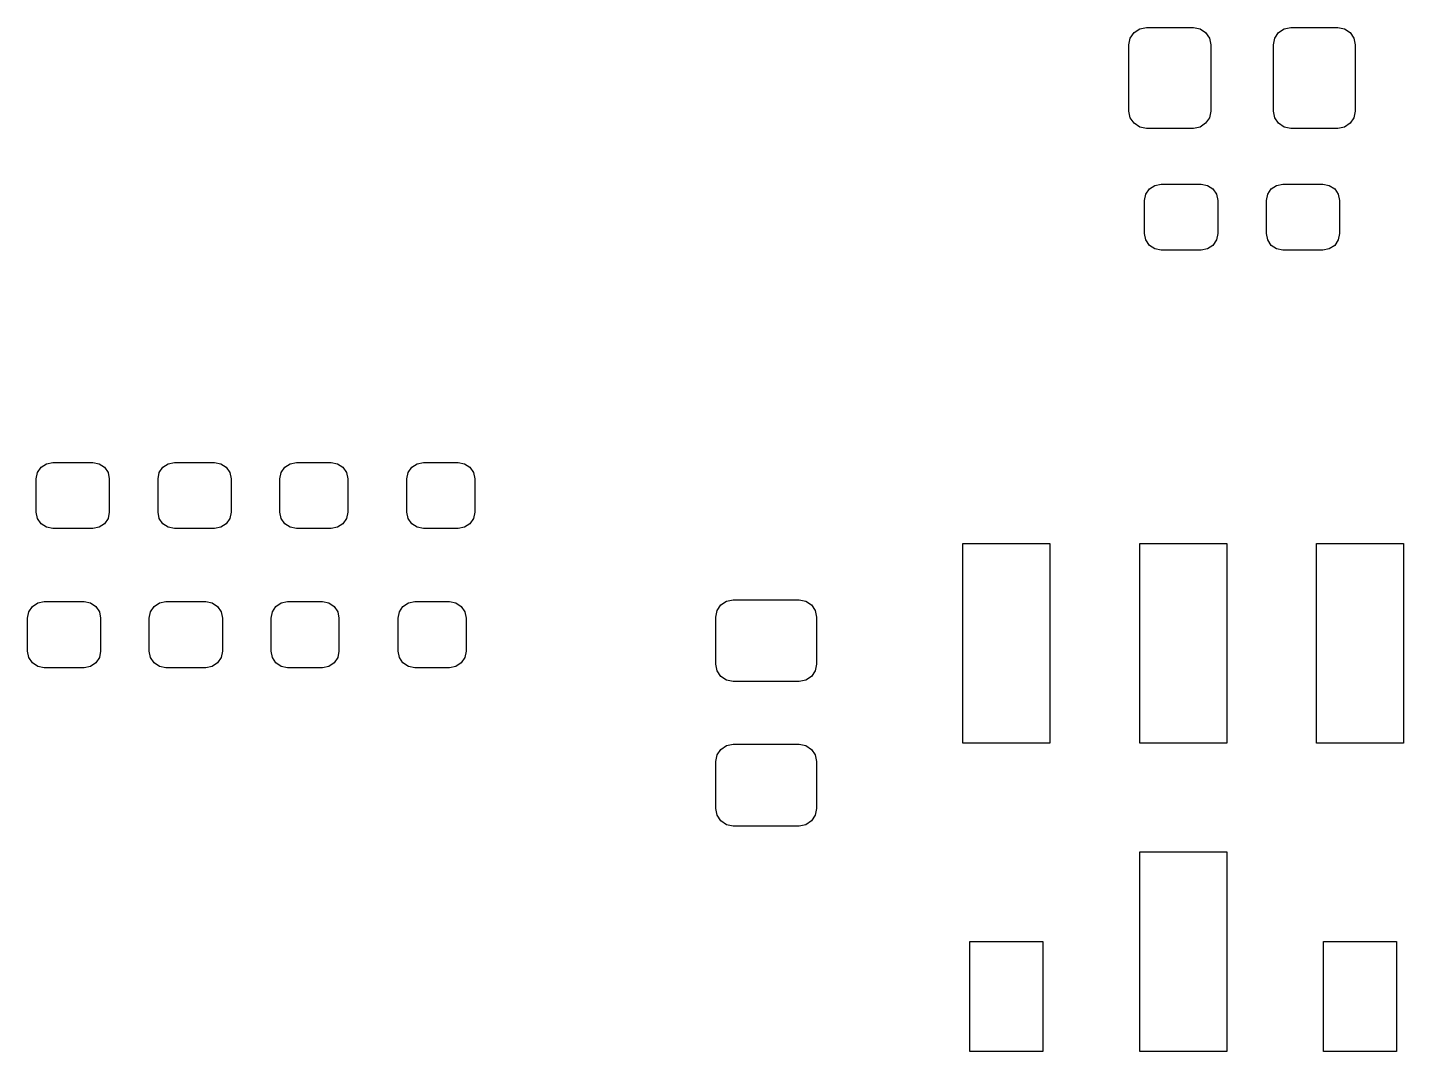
# Model space of a CAD drawing. Extents: x 13.1 to 57.6, y -58.7 to -24.8.
# Drawn here: x 13.14 to 32.91, y -55.58 to -40.86 of the extents above; entities that cross this region are included whole.
import ezdxf

# ---------------------------------------------------------------- set-up
doc = ezdxf.new("R2010")
doc.units = 0
doc.layers.add('BLACK', color=7, linetype='CONTINUOUS')

msp = doc.modelspace()

# ---------------------------------------------------------------- linework, layer by layer
at = {"layer": 'BLACK', "linetype": 'CONTINUOUS'}
for p, q in [((29.035723, -40.935723), (29.116829, -40.88153)), ((29.116829, -40.88153), (29.2125, -40.8625)), ((29.2125, -40.8625), (29.8875, -40.8625)), ((29.8875, -40.8625), (29.983171, -40.88153)), ((29.983171, -40.88153), (30.064277, -40.935723)), ((31.110723, -40.935723), (31.191829, -40.88153)), ((31.191829, -40.88153), (31.2875, -40.8625)), ((31.2875, -40.8625), (31.9625, -40.8625)), ((31.9625, -40.8625), (32.058171, -40.88153)), ((32.058171, -40.88153), (32.139277, -40.935723)), ((28.9625, -41.1125), (28.98153, -41.016829)), ((28.9625, -42.0625), (28.9625, -41.1125)), ((28.98153, -41.016829), (29.035723, -40.935723)), ((30.064277, -40.935723), (30.11847, -41.016829)), ((30.11847, -41.016829), (30.1375, -41.1125)), ((30.1375, -41.1125), (30.1375, -42.0625)), ((31.0375, -41.1125), (31.05653, -41.016829)), ((31.0375, -42.0625), (31.0375, -41.1125)), ((31.05653, -41.016829), (31.110723, -40.935723)), ((32.139277, -40.935723), (32.19347, -41.016829)), ((32.19347, -41.016829), (32.2125, -41.1125)), ((32.2125, -41.1125), (32.2125, -42.0625)), ((28.98153, -42.158171), (28.9625, -42.0625)), ((30.1375, -42.0625), (30.11847, -42.158171)), ((31.05653, -42.158171), (31.0375, -42.0625)), ((32.2125, -42.0625), (32.19347, -42.158171)), ((29.035723, -42.239277), (28.98153, -42.158171)), ((29.116829, -42.29347), (29.035723, -42.239277)), ((29.2125, -42.3125), (29.116829, -42.29347)), ((29.983171, -42.29347), (29.8875, -42.3125)), ((30.064277, -42.239277), (29.983171, -42.29347)), ((30.11847, -42.158171), (30.064277, -42.239277)), ((31.110723, -42.239277), (31.05653, -42.158171)), ((31.191829, -42.29347), (31.110723, -42.239277)), ((31.2875, -42.3125), (31.191829, -42.29347)), ((32.058171, -42.29347), (31.9625, -42.3125)), ((32.139277, -42.239277), (32.058171, -42.29347)), ((32.19347, -42.158171), (32.139277, -42.239277)), ((29.8875, -42.3125), (29.2125, -42.3125)), ((31.9625, -42.3125), (31.2875, -42.3125)), ((29.1875, -43.35), (29.205579, -43.259113)), ((29.205579, -43.259113), (29.257062, -43.182062)), ((29.257062, -43.182062), (29.334113, -43.130579)), ((29.334113, -43.130579), (29.425, -43.1125)), ((29.425, -43.1125), (30, -43.1125)), ((30, -43.1125), (30.090887, -43.130579)), ((30.090887, -43.130579), (30.167938, -43.182062)), ((30.167938, -43.182062), (30.219421, -43.259113)), ((30.219421, -43.259113), (30.2375, -43.35)), ((30.9375, -43.35), (30.955579, -43.259113)), ((30.955579, -43.259113), (31.007062, -43.182062)), ((31.007062, -43.182062), (31.084113, -43.130579)), ((31.084113, -43.130579), (31.175, -43.1125)), ((31.175, -43.1125), (31.75, -43.1125)), ((31.75, -43.1125), (31.840887, -43.130579)), ((31.840887, -43.130579), (31.917938, -43.182062)), ((31.917938, -43.182062), (31.969421, -43.259113)), ((31.969421, -43.259113), (31.9875, -43.35)), ((29.1875, -43.825), (29.1875, -43.35)), ((30.2375, -43.35), (30.2375, -43.825)), ((30.9375, -43.825), (30.9375, -43.35)), ((31.9875, -43.35), (31.9875, -43.825)), ((29.205579, -43.915887), (29.1875, -43.825)), ((30.2375, -43.825), (30.219421, -43.915887)), ((30.955579, -43.915887), (30.9375, -43.825)), ((31.9875, -43.825), (31.969421, -43.915887)), ((29.257062, -43.992938), (29.205579, -43.915887)), ((29.334113, -44.044421), (29.257062, -43.992938)), ((29.425, -44.0625), (29.334113, -44.044421)), ((30, -44.0625), (29.425, -44.0625)), ((30.090887, -44.044421), (30, -44.0625)), ((30.167938, -43.992938), (30.090887, -44.044421)), ((30.219421, -43.915887), (30.167938, -43.992938)), ((31.007062, -43.992938), (30.955579, -43.915887)), ((31.084113, -44.044421), (31.007062, -43.992938)), ((31.175, -44.0625), (31.084113, -44.044421)), ((31.75, -44.0625), (31.175, -44.0625)), ((31.840887, -44.044421), (31.75, -44.0625)), ((31.917938, -43.992938), (31.840887, -44.044421)), ((31.969421, -43.915887), (31.917938, -43.992938)), ((13.280579, -47.259113), (13.332062, -47.182062)), ((13.332062, -47.182062), (13.409113, -47.130579)), ((13.409113, -47.130579), (13.5, -47.1125)), ((13.5, -47.1125), (14.075, -47.1125)), ((14.075, -47.1125), (14.165887, -47.130579)), ((14.165887, -47.130579), (14.242938, -47.182062)), ((14.242938, -47.182062), (14.294421, -47.259113)), ((15.030579, -47.259113), (15.082062, -47.182062)), ((15.082062, -47.182062), (15.159113, -47.130579)), ((15.159113, -47.130579), (15.25, -47.1125)), ((15.25, -47.1125), (15.825, -47.1125)), ((15.825, -47.1125), (15.915887, -47.130579)), ((15.915887, -47.130579), (15.992938, -47.182062)), ((15.992938, -47.182062), (16.044421, -47.259113)), ((16.780579, -47.259113), (16.832062, -47.182062)), ((16.832062, -47.182062), (16.909113, -47.130579)), ((16.909113, -47.130579), (17, -47.1125)), ((17, -47.1125), (17.5, -47.1125)), ((17.5, -47.1125), (17.590887, -47.130579)), ((17.590887, -47.130579), (17.667938, -47.182062)), ((17.667938, -47.182062), (17.719421, -47.259113)), ((18.605579, -47.259113), (18.657062, -47.182062)), ((18.657062, -47.182062), (18.734113, -47.130579)), ((18.734113, -47.130579), (18.825, -47.1125)), ((18.825, -47.1125), (19.325, -47.1125)), ((19.325, -47.1125), (19.415887, -47.130579)), ((19.415887, -47.130579), (19.492938, -47.182062)), ((19.492938, -47.182062), (19.544421, -47.259113)), ((13.2625, -47.35), (13.280579, -47.259113)), ((13.2625, -47.825), (13.2625, -47.35)), ((14.294421, -47.259113), (14.3125, -47.35)), ((14.3125, -47.35), (14.3125, -47.825)), ((15.0125, -47.35), (15.030579, -47.259113)), ((15.0125, -47.825), (15.0125, -47.35)), ((16.044421, -47.259113), (16.0625, -47.35)), ((16.0625, -47.35), (16.0625, -47.825)), ((16.7625, -47.35), (16.780579, -47.259113)), ((16.7625, -47.825), (16.7625, -47.35)), ((17.719421, -47.259113), (17.7375, -47.35)), ((17.7375, -47.35), (17.7375, -47.825)), ((18.5875, -47.35), (18.605579, -47.259113)), ((18.5875, -47.825), (18.5875, -47.35)), ((19.544421, -47.259113), (19.5625, -47.35)), ((19.5625, -47.35), (19.5625, -47.825)), ((13.280579, -47.915887), (13.2625, -47.825)), ((14.3125, -47.825), (14.294421, -47.915887)), ((15.030579, -47.915887), (15.0125, -47.825)), ((16.0625, -47.825), (16.044421, -47.915887)), ((16.780579, -47.915887), (16.7625, -47.825)), ((17.7375, -47.825), (17.719421, -47.915887)), ((18.605579, -47.915887), (18.5875, -47.825)), ((19.5625, -47.825), (19.544421, -47.915887)), ((13.332062, -47.992938), (13.280579, -47.915887)), ((13.409113, -48.044421), (13.332062, -47.992938)), ((14.242938, -47.992938), (14.165887, -48.044421)), ((14.294421, -47.915887), (14.242938, -47.992938)), ((15.082062, -47.992938), (15.030579, -47.915887)), ((15.159113, -48.044421), (15.082062, -47.992938)), ((15.992938, -47.992938), (15.915887, -48.044421)), ((16.044421, -47.915887), (15.992938, -47.992938)), ((16.832062, -47.992938), (16.780579, -47.915887)), ((16.909113, -48.044421), (16.832062, -47.992938)), ((17.667938, -47.992938), (17.590887, -48.044421)), ((17.719421, -47.915887), (17.667938, -47.992938)), ((18.657062, -47.992938), (18.605579, -47.915887)), ((18.734113, -48.044421), (18.657062, -47.992938)), ((19.492938, -47.992938), (19.415887, -48.044421)), ((19.544421, -47.915887), (19.492938, -47.992938)), ((13.5, -48.0625), (13.409113, -48.044421)), ((14.075, -48.0625), (13.5, -48.0625)), ((14.165887, -48.044421), (14.075, -48.0625)), ((15.25, -48.0625), (15.159113, -48.044421)), ((15.825, -48.0625), (15.25, -48.0625)), ((15.915887, -48.044421), (15.825, -48.0625)), ((17, -48.0625), (16.909113, -48.044421)), ((17.5, -48.0625), (17, -48.0625)), ((17.590887, -48.044421), (17.5, -48.0625)), ((18.825, -48.0625), (18.734113, -48.044421)), ((19.325, -48.0625), (18.825, -48.0625)), ((19.415887, -48.044421), (19.325, -48.0625)), ((26.57633, -51.1475), (26.57633, -48.2775)), ((26.57633, -48.2775), (27.82633, -48.2775)), ((27.82633, -48.2775), (27.82633, -51.1475)), ((29.11633, -51.1475), (29.11633, -48.2775)), ((29.11633, -48.2775), (30.36633, -48.2775)), ((30.36633, -48.2775), (30.36633, -51.1475)), ((31.65633, -51.1475), (31.65633, -48.2775)), ((31.65633, -48.2775), (32.90633, -48.2775)), ((32.90633, -48.2775), (32.90633, -51.1475)), ((13.155579, -49.259113), (13.207062, -49.182062)), ((13.207062, -49.182062), (13.284113, -49.130579)), ((13.284113, -49.130579), (13.375, -49.1125)), ((13.375, -49.1125), (13.95, -49.1125)), ((13.95, -49.1125), (14.040887, -49.130579)), ((14.040887, -49.130579), (14.117938, -49.182062)), ((14.117938, -49.182062), (14.169421, -49.259113)), ((14.905579, -49.259113), (14.957062, -49.182062)), ((14.957062, -49.182062), (15.034113, -49.130579)), ((15.034113, -49.130579), (15.125, -49.1125)), ((15.125, -49.1125), (15.7, -49.1125)), ((15.7, -49.1125), (15.790887, -49.130579)), ((15.790887, -49.130579), (15.867938, -49.182062)), ((15.867938, -49.182062), (15.919421, -49.259113)), ((16.655579, -49.259113), (16.707062, -49.182062)), ((16.707062, -49.182062), (16.784113, -49.130579)), ((16.784113, -49.130579), (16.875, -49.1125)), ((16.875, -49.1125), (17.375, -49.1125)), ((17.375, -49.1125), (17.465887, -49.130579)), ((17.465887, -49.130579), (17.542938, -49.182062)), ((17.542938, -49.182062), (17.594421, -49.259113)), ((18.480579, -49.259113), (18.532062, -49.182062)), ((18.532062, -49.182062), (18.609113, -49.130579)), ((18.609113, -49.130579), (18.7, -49.1125)), ((18.7, -49.1125), (19.2, -49.1125)), ((19.2, -49.1125), (19.290887, -49.130579)), ((19.290887, -49.130579), (19.367938, -49.182062)), ((19.367938, -49.182062), (19.419421, -49.259113)), ((23.04403, -49.241829), (23.098223, -49.160723)), ((23.098223, -49.160723), (23.179329, -49.10653)), ((23.179329, -49.10653), (23.275, -49.0875)), ((23.275, -49.0875), (24.225, -49.0875)), ((24.225, -49.0875), (24.320671, -49.10653)), ((24.320671, -49.10653), (24.401777, -49.160723)), ((24.401777, -49.160723), (24.45597, -49.241829)), ((13.1375, -49.35), (13.155579, -49.259113)), ((13.1375, -49.825), (13.1375, -49.35)), ((14.169421, -49.259113), (14.1875, -49.35)), ((14.1875, -49.35), (14.1875, -49.825)), ((14.8875, -49.35), (14.905579, -49.259113)), ((14.8875, -49.825), (14.8875, -49.35)), ((15.919421, -49.259113), (15.9375, -49.35)), ((15.9375, -49.35), (15.9375, -49.825)), ((16.6375, -49.35), (16.655579, -49.259113)), ((16.6375, -49.825), (16.6375, -49.35)), ((17.594421, -49.259113), (17.6125, -49.35)), ((17.6125, -49.35), (17.6125, -49.825)), ((18.4625, -49.35), (18.480579, -49.259113)), ((18.4625, -49.825), (18.4625, -49.35)), ((19.419421, -49.259113), (19.4375, -49.35)), ((19.4375, -49.35), (19.4375, -49.825)), ((23.025, -49.3375), (23.04403, -49.241829)), ((23.025, -50.0125), (23.025, -49.3375)), ((24.45597, -49.241829), (24.475, -49.3375)), ((24.475, -49.3375), (24.475, -50.0125)), ((13.155579, -49.915887), (13.1375, -49.825)), ((13.207062, -49.992938), (13.155579, -49.915887)), ((13.284113, -50.044421), (13.207062, -49.992938)), ((14.117938, -49.992938), (14.040887, -50.044421)), ((14.169421, -49.915887), (14.117938, -49.992938)), ((14.1875, -49.825), (14.169421, -49.915887)), ((14.905579, -49.915887), (14.8875, -49.825)), ((14.957062, -49.992938), (14.905579, -49.915887)), ((15.034113, -50.044421), (14.957062, -49.992938)), ((15.867938, -49.992938), (15.790887, -50.044421)), ((15.919421, -49.915887), (15.867938, -49.992938)), ((15.9375, -49.825), (15.919421, -49.915887)), ((16.655579, -49.915887), (16.6375, -49.825)), ((16.707062, -49.992938), (16.655579, -49.915887)), ((16.784113, -50.044421), (16.707062, -49.992938)), ((17.542938, -49.992938), (17.465887, -50.044421)), ((17.594421, -49.915887), (17.542938, -49.992938)), ((17.6125, -49.825), (17.594421, -49.915887)), ((18.480579, -49.915887), (18.4625, -49.825)), ((18.532062, -49.992938), (18.480579, -49.915887)), ((18.609113, -50.044421), (18.532062, -49.992938)), ((19.367938, -49.992938), (19.290887, -50.044421)), ((19.419421, -49.915887), (19.367938, -49.992938)), ((19.4375, -49.825), (19.419421, -49.915887)), ((23.04403, -50.108171), (23.025, -50.0125)), ((24.475, -50.0125), (24.45597, -50.108171)), ((13.375, -50.0625), (13.284113, -50.044421)), ((13.95, -50.0625), (13.375, -50.0625)), ((14.040887, -50.044421), (13.95, -50.0625)), ((15.125, -50.0625), (15.034113, -50.044421)), ((15.7, -50.0625), (15.125, -50.0625)), ((15.790887, -50.044421), (15.7, -50.0625)), ((16.875, -50.0625), (16.784113, -50.044421)), ((17.375, -50.0625), (16.875, -50.0625)), ((17.465887, -50.044421), (17.375, -50.0625)), ((18.7, -50.0625), (18.609113, -50.044421)), ((19.2, -50.0625), (18.7, -50.0625)), ((19.290887, -50.044421), (19.2, -50.0625)), ((23.098223, -50.189277), (23.04403, -50.108171)), ((23.179329, -50.24347), (23.098223, -50.189277)), ((24.401777, -50.189277), (24.320671, -50.24347)), ((24.45597, -50.108171), (24.401777, -50.189277)), ((23.275, -50.2625), (23.179329, -50.24347)), ((24.225, -50.2625), (23.275, -50.2625)), ((24.320671, -50.24347), (24.225, -50.2625)), ((23.098223, -51.235723), (23.179329, -51.18153)), ((23.179329, -51.18153), (23.275, -51.1625)), ((23.275, -51.1625), (24.225, -51.1625)), ((24.225, -51.1625), (24.320671, -51.18153)), ((24.320671, -51.18153), (24.401777, -51.235723)), ((27.82633, -51.1475), (26.57633, -51.1475)), ((30.36633, -51.1475), (29.11633, -51.1475)), ((32.90633, -51.1475), (31.65633, -51.1475)), ((23.025, -51.4125), (23.04403, -51.316829)), ((23.04403, -51.316829), (23.098223, -51.235723)), ((24.401777, -51.235723), (24.45597, -51.316829)), ((24.45597, -51.316829), (24.475, -51.4125)), ((23.025, -52.0875), (23.025, -51.4125)), ((24.475, -51.4125), (24.475, -52.0875)), ((23.04403, -52.183171), (23.025, -52.0875)), ((23.098223, -52.264277), (23.04403, -52.183171)), ((24.45597, -52.183171), (24.401777, -52.264277)), ((24.475, -52.0875), (24.45597, -52.183171)), ((23.179329, -52.31847), (23.098223, -52.264277)), ((23.275, -52.3375), (23.179329, -52.31847)), ((24.225, -52.3375), (23.275, -52.3375)), ((24.320671, -52.31847), (24.225, -52.3375)), ((24.401777, -52.264277), (24.320671, -52.31847)), ((29.11633, -55.5775), (29.11633, -52.7075)), ((29.11633, -52.7075), (30.36633, -52.7075)), ((30.36633, -52.7075), (30.36633, -55.5775)), ((26.67633, -55.5775), (26.67633, -53.9975)), ((26.67633, -53.9975), (27.72633, -53.9975)), ((27.72633, -53.9975), (27.72633, -55.5775)), ((31.75633, -55.5775), (31.75633, -53.9975)), ((31.75633, -53.9975), (32.80633, -53.9975)), ((32.80633, -53.9975), (32.80633, -55.5775)), ((27.72633, -55.5775), (26.67633, -55.5775)), ((30.36633, -55.5775), (29.11633, -55.5775)), ((32.80633, -55.5775), (31.75633, -55.5775))]:
    msp.add_line(p, q, dxfattribs=at)

doc.saveas('drawing.dxf')
